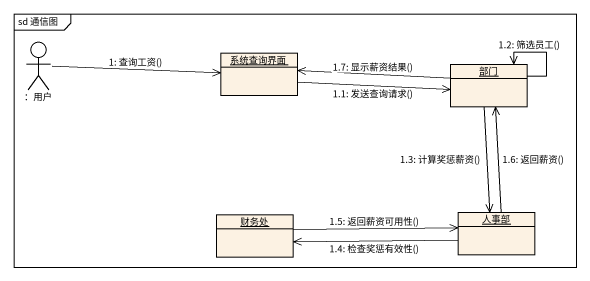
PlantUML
@startuml
mainframe sd 通信图
allowmixing
hide circle
hide empty members
actor "：用户" as 用户
object 系统查询界面
object 部门
object 人事部
object 财务处
用户 -right-> 系统查询界面 : 1: 查询工资()
系统查询界面 -right-> 部门 : 1.1: 发送查询请求()
部门 --> 部门 : 1.2: 筛选员工()
部门 --> 人事部 : 1.3: 计算奖惩薪资()
人事部 -left-> 财务处 : 1.4: 检查奖惩有效性()
财务处 -right-> 人事部 : 1.5: 返回薪资可用性()
人事部 -up-> 部门 : 1.6: 返回薪资()
部门 -left-> 系统查询界面 : 1.7: 显示薪资结果()
@enduml
